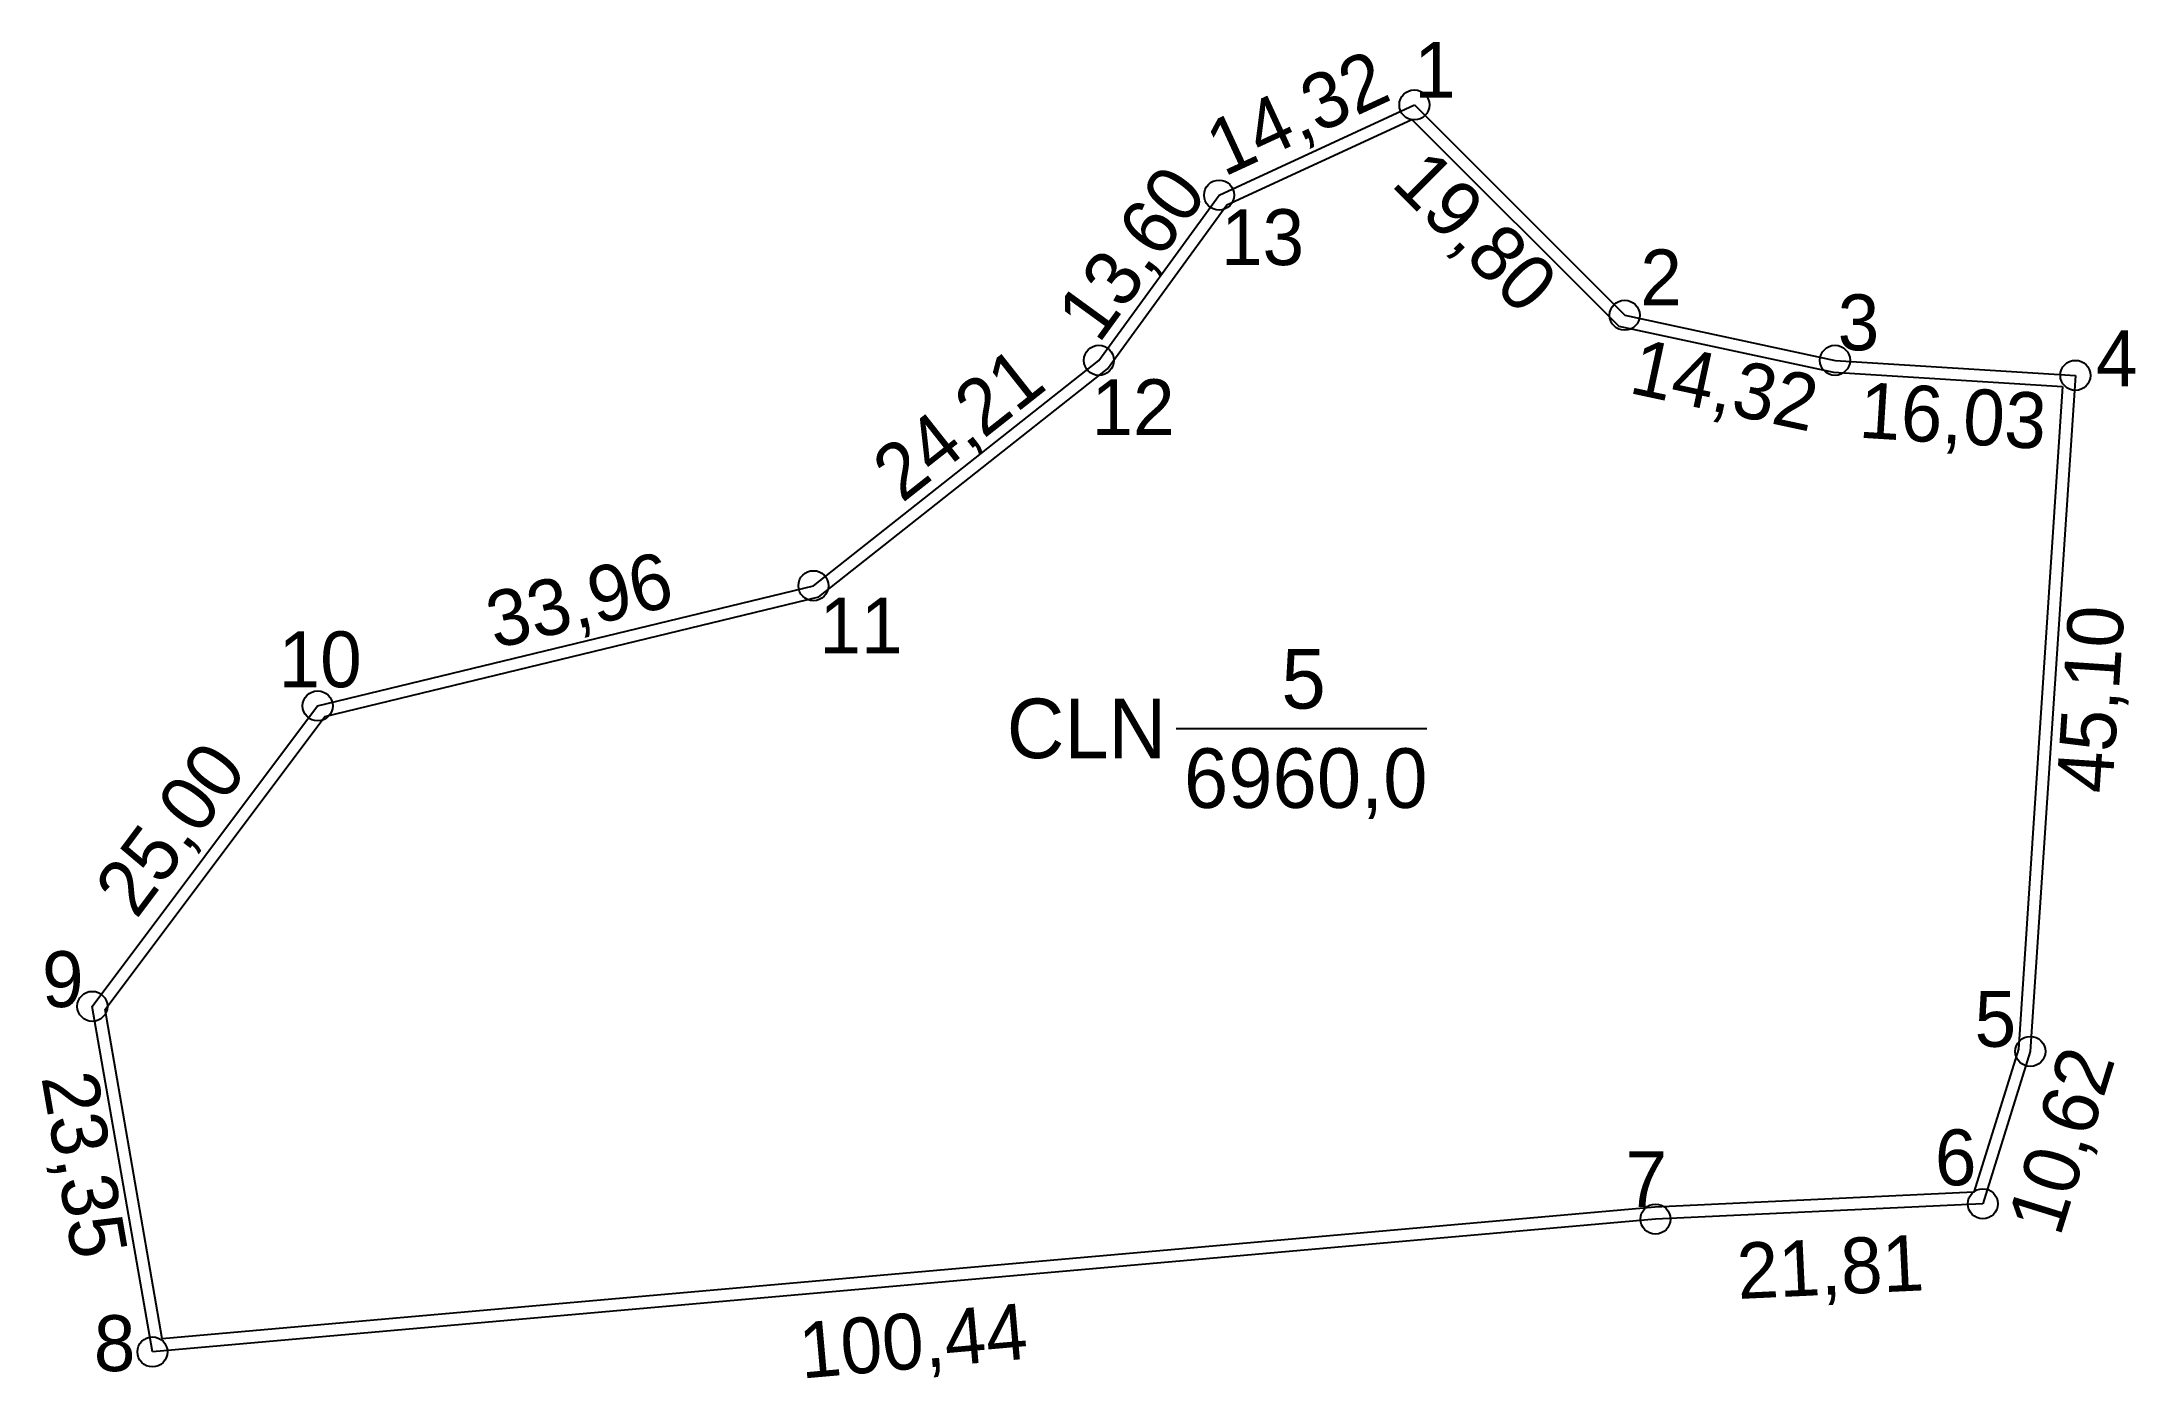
# Model space of a CAD drawing. Extents: x 553467 to 553606, y 1840980 to 1841069.
import ezdxf

# ---------------------------------------------------------------- set-up
doc = ezdxf.new("R2010")
doc.units = 0
for name, color, linetype in [('CanhThua', 7, 'Continuous'), ('ChieuDaiCanhThua', 7, 'Continuous'), ('Level 2', 7, 'Continuous'), ('MocDinhThua', 7, 'Continuous'), ('NhanDiaChinhThua', 7, 'Continuous'), ('SoHieuDinhThua', 7, 'Continuous')]:
    doc.layers.add(name, color=color, linetype=linetype)

msp = doc.modelspace()

# ---------------------------------------------------------------- linework, layer by layer
at = {"layer": 'CanhThua'}
for p, q in [((553545, 1841059), (553558, 1841065)), ((553558, 1841065), (553572, 1841051)), ((553537, 1841048), (553545, 1841059)), ((553572, 1841051), (553586, 1841048)), ((553518, 1841033), (553537, 1841048)), ((553586, 1841048), (553602, 1841047)), ((553602, 1841047), (553599, 1841002)), ((553485, 1841025), (553518, 1841033)), ((553470, 1841005), (553485, 1841025)), ((553474, 1840982), (553470, 1841005)), ((553599, 1841002), (553595.84, 1840991.86)), ((553595.84, 1840991.86), (553574.05, 1840990.84)), ((553574.05, 1840990.84), (553474, 1840982))]:
    msp.add_line(p, q, dxfattribs=at)
at = {"layer": 'Level 2'}
msp.add_lwpolyline([(553601.15, 1841046.25), (553598.21, 1841002.15), (553595.24, 1840992.63), (553574, 1840991.64), (553474.66, 1840982.86), (553470.85, 1841004.8), (553485.47, 1841024.29), (553518.36, 1841032.26), (553537.58, 1841047.44), (553545.52, 1841058.36), (553557.83, 1841064.04), (553571.6, 1841050.27), (553585.89, 1841047.21)], close=True, dxfattribs=at)
at = {"layer": 'MocDinhThua'}
for centre in [(553558, 1841065), (553545, 1841059), (553572, 1841051), (553537, 1841048), (553586, 1841048), (553602, 1841047), (553518, 1841033), (553485, 1841025), (553470, 1841005), (553599, 1841002), (553574.05, 1840990.84), (553595.84, 1840991.86), (553474, 1840982)]:
    msp.add_circle(centre, 1, dxfattribs=at)
at = {"layer": 'NhanDiaChinhThua'}
msp.add_line((553542.15, 1841023.5), (553558.82, 1841023.5), dxfattribs=at)

# ---------------------------------------------------------------- texts
at = {"layer": 'ChieuDaiCanhThua'}
for s, rotation, p in [('14,32', 24.7751, (553545.32, 1841060.19)), ('19,80', 315, (553556.38, 1841059.68)), ('13,60', 53.9726, (553536.99, 1841049.04)), ('14,32', 347.9052, (553572.19, 1841045.85)), ('24,21', 38.2902, (553523.9, 1841038.46)), ('16,03', 356.4237, (553587.53, 1841042.86)), ('33,96', 13.627, (553496.8, 1841028.79)), ('45,10', 86.1859, (553604.44, 1841019.12)), ('25,00', 53.1301, (553472.93, 1841010.74)), ('10,62', 72.691, (553600.97, 1840989.59)), ('23,35', 279.8658, (553466.6, 1841000.28)), ('21,81', 2.6801, (553579.56, 1840985.52)), ('100,44', 5.0493, (553517.22, 1840980.22))]:
    msp.add_text(s, height=3.718, rotation=rotation, dxfattribs=at).set_placement(p)
at = {"layer": 'NhanDiaChinhThua'}
for s, height, p in [('5', 3.97, (553549.15, 1841024.82)), ('CLN', 3.965, (553530.87, 1841021.52)), ('6960,0', 3.965, (553542.66, 1841018.21))]:
    msp.add_text(s, height=height, dxfattribs=at).set_placement(p)
at = {"layer": 'SoHieuDinhThua'}
for s, height, p in [('1', 3.72, (553557.99, 1841065.48)), ('13', 3.718, (553545.13, 1841054.34)), ('2', 3.72, (553573.04, 1841051.66)), ('3', 3.72, (553586.18, 1841048.67)), ('4', 3.72, (553603.36, 1841046.27)), ('12', 3.718, (553536.51, 1841043.02)), ('11', 3.718, (553518.4, 1841028.49)), ('10', 3.718, (553482.4, 1841026.24)), ('9', 3.72, (553466.65, 1841004.95)), ('5', 3.72, (553595.29, 1841002.31)), ('6', 3.72, (553592.65, 1840993.09)), ('7', 3.72, (553572.05, 1840991.64)), ('8', 3.72, (553470.1, 1840980.72))]:
    msp.add_text(s, height=height, dxfattribs=at).set_placement(p)

doc.saveas('drawing.dxf')
